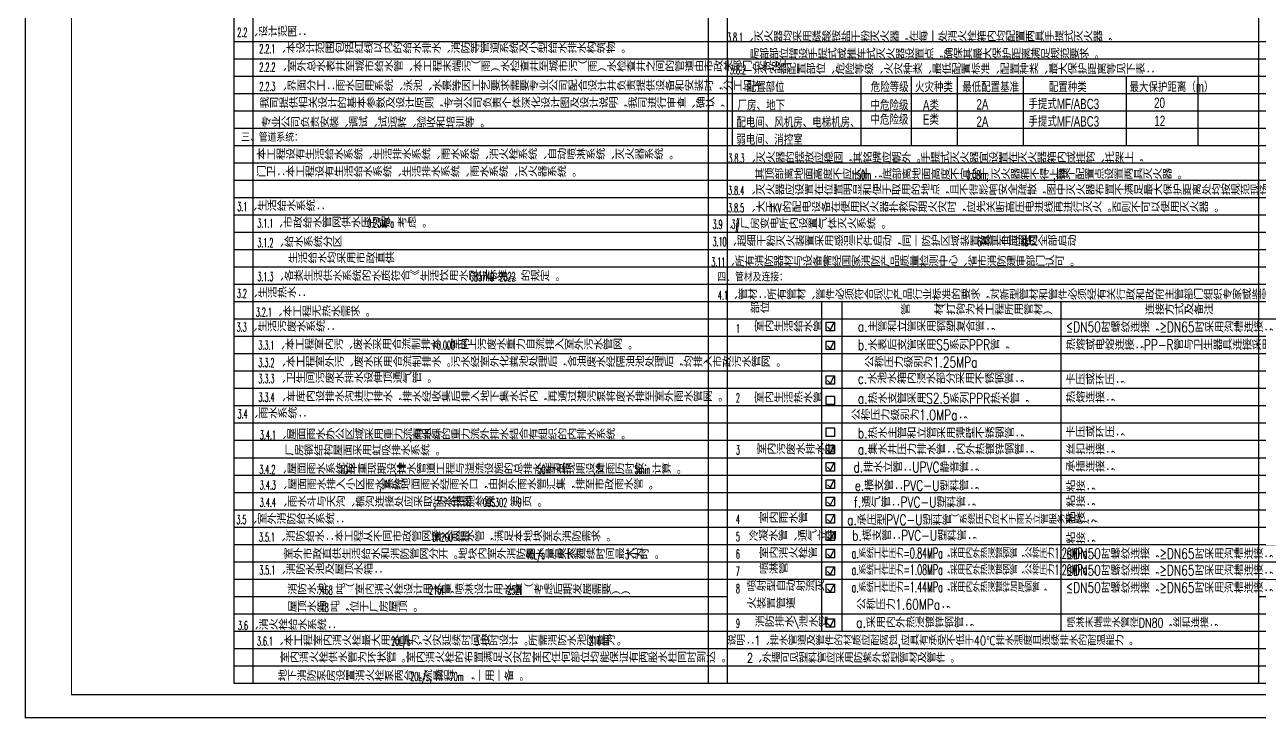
# Model space of a CAD drawing. Extents: x -452079 to 117456, y 3902 to 836955.
# Drawn here: x -328106 to -274789, y 742780 to 772753 of the extents above; entities that cross this region are included whole.
import ezdxf
from ezdxf.enums import TextEntityAlignment as Align

# ---------------------------------------------------------------- set-up
doc = ezdxf.new("R2010")
doc.units = 0
doc.header["$LTSCALE"] = 1000
doc.header["$MEASUREMENT"] = 0
for name, color, linetype in [('0-cxFrame', 155, 'Continuous'), ('gps-wang', 90, 'Continuous'), ('总说明', 2, 'Continuous')]:
    doc.layers.add(name, color=color, linetype=linetype)
doc.layers.add('0-cxText', color=131, linetype='Continuous', lineweight=25)
doc.styles.add('-宋体', font='', dxfattribs={"width": 0.8})
doc.styles.add('_TCH_DIM', font='SIMPLEX', dxfattribs={"width": 0.75, "bigfont": '@1HZTXT'})
doc.styles.add('cx_tuming', font='')
doc.styles.add('cx_tuqian1', font='')
doc.styles.add('JZFZ', font='jzfz_eng.shx', dxfattribs={"width": 0.7, "bigfont": 'jzfz_cnb.shx'})
doc.styles.add('黑体', font='', dxfattribs={"height": 12})
doc.styles.get('-宋体').set_extended_font_data('SimSun')
doc.styles.get('cx_tuming').set_extended_font_data('SimHei')
doc.styles.get('cx_tuqian1').set_extended_font_data('SimSun')
doc.styles.get('黑体').set_extended_font_data('SimHei')

# ---------------------------------------------------------------- blocks, each defined once
blk = doc.blocks.new('TK22.A1 L(Dragon)')
at = {"layer": '0-cxFrame', "color": 7, "const_width": 0.5}
blk.add_lwpolyline([(0, 0), (-841, 0), (-841, 594), (0, 594)], close=True, dxfattribs=at)
at = {"layer": '0-cxFrame', "const_width": 0.5}
blk.add_lwpolyline([(-80, 10), (-821, 10), (-821, 584), (-80, 584)], close=True, dxfattribs=at)
at = {"style": '黑体', "flags": 4}
blk.add_attdef('图幅', text='', height=3.3, dxfattribs=at).set_placement((-40, 3), align=Align.RIGHT)
at = {"layer": '0-cxText', "flags": 4}
for tag, height, style, p in [('建设单位', 3.5, 'cx_tuming', (-45, 240)), ('项目名称', 3.5, 'cx_tuming', (-45, 210)), ('子项名称', 3.5, 'cx_tuming', (-45, 180)), ('工程编号', 3.3, 'cx_tuqian1', (-35, 165)), ('图名1', 3.5, 'cx_tuming', (-45, 87)), ('图名2', 3.5, 'cx_tuming', (-45, 79)), ('图名3', 3.5, 'cx_tuming', (-45, 71)), ('出图日期', 3.3, 'cx_tuqian1', (-39, 60)), ('专业', 3.3, 'cx_tuqian1', (-55, 52)), ('图号', 3.3, 'cx_tuqian1', (-55, 44)), ('版次', 3.3, 'cx_tuqian1', (-20, 44))]:
    blk.add_attdef(tag, text='', height=height, dxfattribs=dict(at, style=style)).set_placement(p, align=Align.MIDDLE)

msp = doc.modelspace()

# ---------------------------------------------------------------- linework, layer by layer
at = {"layer": '总说明', "color": 37, "linetype": 'ByBlock'}
for p, q in [((-319081.06, 799765.21), (-319081.06, 744298.55)), ((-318251.06, 799765.21), (-318251.06, 744298.55)), ((-298594.1, 799765.21), (-298594.1, 744298.55)), ((-297764.1, 799765.21), (-297764.1, 744298.55)), ((-274823.19, 799765.21), (-274823.19, 744298.55)), ((-319081.06, 772031.88), (-251981.06, 772031.88)), ((-319081.06, 771282.33), (-251981.06, 771282.33)), ((-319081.06, 770532.78), (-297401.2, 770532.78)), ((-300568.07, 770532.78), (-252047.2, 770532.78)), ((-319081.06, 769783.23), (-252047.2, 769783.23)), ((-319081.06, 769033.68), (-251981.06, 769033.68)), ((-319081.06, 768284.13), (-251981.06, 768284.13)), ((-319081.06, 767534.58), (-251981.06, 767534.58)), ((-319081.06, 766785.03), (-251981.06, 766785.03)), ((-319081.06, 766035.48), (-251981.06, 766035.48)), ((-319081.06, 765285.93), (-251981.06, 765285.93)), ((-319081.06, 764536.38), (-297567.4, 764536.38)), ((-300734.27, 764536.38), (-252047.2, 764536.38)), ((-319081.06, 763786.84), (-297567.4, 763786.84)), ((-300734.27, 763786.84), (-252047.2, 763786.84)), ((-319081.06, 763037.29), (-297567.4, 763037.29)), ((-300734.27, 763037.29), (-252047.2, 763037.29)), ((-319081.06, 762287.74), (-251981.06, 762287.74)), ((-319081.06, 761538.19), (-251981.06, 761538.19)), ((-319081.06, 760788.64), (-251981.06, 760788.64)), ((-319081.06, 760039.09), (-251981.06, 760039.09)), ((-319081.06, 759289.54), (-251981.06, 759289.54)), ((-319081.06, 758539.99), (-251981.06, 758539.99)), ((-319081.06, 757790.44), (-251981.06, 757790.44)), ((-319081.06, 757040.89), (-251981.06, 757040.89)), ((-319081.06, 756291.34), (-251981.06, 756291.34)), ((-319081.06, 755541.79), (-251981.06, 755541.79)), ((-319081.06, 754792.24), (-251981.06, 754792.24)), ((-319081.06, 754042.69), (-251981.06, 754042.69)), ((-319081.06, 753293.14), (-251981.06, 753293.14)), ((-319081.06, 752543.59), (-251981.06, 752543.59)), ((-319081.06, 751794.05), (-251981.06, 751794.05)), ((-319081.06, 751044.5), (-251981.06, 751044.5)), ((-319081.06, 750294.95), (-251981.06, 750294.95)), ((-319081.06, 749545.4), (-251981.06, 749545.4)), ((-319081.06, 748795.85), (-251981.06, 748795.85)), ((-319081.06, 748046.3), (-297764.1, 748046.3)), ((-274823.19, 748046.3), (-273129.91, 748046.3)), ((-274823.19, 748046.3), (-251981.06, 748046.3)), ((-319081.06, 747296.75), (-251981.06, 747296.75)), ((-319081.06, 746547.2), (-251981.06, 746547.2)), ((-296707.39, 746547.2), (-273129.91, 746547.2)), ((-319081.06, 745797.65), (-251981.06, 745797.65)), ((-319081.06, 745048.1), (-251981.06, 745048.1)), ((-319081.06, 744298.55), (-251981.06, 744298.55))]:
    msp.add_line(p, q, dxfattribs=at)
at = {"layer": '总说明', "color": 2}
for p, q in [((-297559.09, 770532.78), (-297559.09, 767534.58)), ((-297559.09, 770532.78), (-277438.9, 770532.78)), ((-291990.2, 770532.78), (-291990.2, 767534.58)), ((-289827.17, 770532.78), (-289827.17, 767534.58)), ((-287841.51, 770532.78), (-287841.51, 767534.58)), ((-284992.42, 770532.78), (-284992.42, 767534.58)), ((-280536.16, 770532.78), (-280536.16, 767534.58)), ((-277438.9, 770532.78), (-277438.9, 767534.58)), ((-297559.09, 769783.23), (-277438.9, 769783.23)), ((-297559.09, 769033.68), (-277438.9, 769033.68)), ((-297559.09, 767534.58), (-277438.9, 767534.58)), ((-297764.1, 760788.64), (-297764.1, 746547.2)), ((-297764.1, 760788.64), (-274823.19, 760788.64)), ((-293702.5, 760788.64), (-293702.5, 746547.2)), ((-292815.46, 760788.64), (-292815.46, 746547.2)), ((-283367.1, 760788.64), (-283367.1, 746547.2)), ((-274823.19, 760788.64), (-274823.19, 746547.2)), ((-297764.1, 760039.09), (-274823.19, 760039.09)), ((-293309.17, 759562.16), (-293160.93, 759862.75)), ((-297764.1, 759289.54), (-274823.19, 759289.54)), ((-293434.81, 759689.55), (-293309.17, 759562.16)), ((-293434.81, 758872.5), (-293309.17, 758745.11)), ((-293309.17, 758745.11), (-293160.93, 759045.7)), ((-297764.1, 758539.99), (-274823.19, 758539.99)), ((-297764.1, 757790.44), (-274823.19, 757790.44)), ((-293434.81, 757373.4), (-293309.17, 757246.01)), ((-293309.17, 757246.01), (-293160.93, 757546.6)), ((-297764.1, 757040.89), (-274823.19, 757040.89)), ((-297764.1, 756291.34), (-274823.19, 756291.34)), ((-297764.1, 755541.79), (-274823.19, 755541.79)), ((-297764.1, 754792.24), (-274823.19, 754792.24)), ((-293309.17, 754247.81), (-293160.93, 754548.4)), ((-297764.1, 754042.69), (-274823.19, 754042.69)), ((-293434.81, 754375.2), (-293309.17, 754247.81)), ((-293434.81, 753625.65), (-293309.17, 753498.26)), ((-293309.17, 753498.26), (-293160.93, 753798.86)), ((-297764.1, 753293.14), (-274823.19, 753293.14)), ((-293434.81, 752876.1), (-293309.17, 752748.71)), ((-293309.17, 752748.71), (-293160.93, 753049.31)), ((-297764.1, 752543.59), (-274823.19, 752543.59)), ((-297764.1, 751794.05), (-274823.19, 751794.05)), ((-293434.81, 752126.55), (-293309.17, 751999.16)), ((-293309.17, 751999.16), (-293160.93, 752299.76)), ((-293434.81, 751377), (-293309.17, 751249.61)), ((-293309.17, 751249.61), (-293160.93, 751550.21)), ((-297764.1, 751044.5), (-274823.19, 751044.5)), ((-293309.17, 750500.06), (-293160.93, 750800.66)), ((-297764.1, 750294.95), (-274823.19, 750294.95)), ((-293434.81, 750627.45), (-293309.17, 750500.06)), ((-293434.81, 749877.9), (-293309.17, 749750.51)), ((-293309.17, 749750.51), (-293160.93, 750051.11)), ((-297764.1, 749545.4), (-274823.19, 749545.4)), ((-293434.81, 749128.36), (-293309.17, 749000.96)), ((-293309.17, 749000.96), (-293160.93, 749301.56)), ((-297764.1, 748795.85), (-274823.19, 748795.85)), ((-293434.81, 748378.81), (-293309.17, 748251.42)), ((-293309.17, 748251.42), (-293160.93, 748552.01)), ((-297764.1, 747296.75), (-274823.19, 747296.75)), ((-293309.17, 746749.85), (-293160.93, 747050.45)), ((-297764.1, 746547.2), (-274823.19, 746547.2)), ((-293434.81, 746877.24), (-293309.17, 746749.85))]:
    msp.add_line(p, q, dxfattribs=at)
for points in [[(-293491.67, 759894.16), (-293131.67, 759894.16), (-293131.67, 759529.16), (-293491.67, 759529.16)], [(-293491.67, 759077.11), (-293131.67, 759077.11), (-293131.67, 758712.11), (-293491.67, 758712.11)], [(-293491.67, 757578.01), (-293131.67, 757578.01), (-293131.67, 757213.01), (-293491.67, 757213.01)], [(-293491.67, 756699.16), (-293131.67, 756699.16), (-293131.67, 756334.16), (-293491.67, 756334.16)], [(-293491.67, 755329.36), (-293131.67, 755329.36), (-293131.67, 754964.36), (-293491.67, 754964.36)], [(-293491.67, 754579.81), (-293131.67, 754579.81), (-293131.67, 754214.81), (-293491.67, 754214.81)], [(-293491.67, 753830.26), (-293131.67, 753830.26), (-293131.67, 753465.26), (-293491.67, 753465.26)], [(-293491.67, 753080.71), (-293131.67, 753080.71), (-293131.67, 752715.71), (-293491.67, 752715.71)], [(-293491.67, 752331.16), (-293131.67, 752331.16), (-293131.67, 751966.16), (-293491.67, 751966.16)], [(-293491.67, 751581.61), (-293131.67, 751581.61), (-293131.67, 751216.61), (-293491.67, 751216.61)], [(-293491.67, 750832.06), (-293131.67, 750832.06), (-293131.67, 750467.06), (-293491.67, 750467.06)], [(-293491.67, 750082.51), (-293131.67, 750082.51), (-293131.67, 749717.51), (-293491.67, 749717.51)], [(-293491.67, 749332.96), (-293131.67, 749332.96), (-293131.67, 748967.96), (-293491.67, 748967.96)], [(-293491.67, 748583.42), (-293131.67, 748583.42), (-293131.67, 748218.42), (-293491.67, 748218.42)], [(-293491.67, 747081.85), (-293131.67, 747081.85), (-293131.67, 746716.85), (-293491.67, 746716.85)]]:
    msp.add_lwpolyline(points, close=True, dxfattribs=at)

# ---------------------------------------------------------------- block references
at = {"layer": '0-cxFrame', "xscale": 100, "yscale": 100, "zscale": 100}
msp.add_blockref('TK22.A1 L(Dragon)', (-243981.06, 742804.71), dxfattribs=at)

# ---------------------------------------------------------------- texts
at = {"layer": 'gps-wang', "color": 2, "style": '_TCH_DIM'}
for s, height, width, p in [('、灭火器的摆放应稳固，其铭牌应朝外。手提式灭火器宜设置在灭火器箱内或挂钩、托架上，', 446.4567, 0.75, (-296948.83, 766785.03)), ('3.8.3', 382.5, 0.529412, (-297720.26, 766785.03)), ('其顶部离地面高度不应大于', 446.4567, 0.75, (-296570.73, 766070.69, 0)), ('1.50m', 382.5, 0.529412, (-292417.88, 766070.69, 0)), ('；底部离地面高度不宜小于', 446.4567, 0.75, (-291492.16, 766070.69, 0)), ('0.08m,', 382.5, 0.529412, (-287442.16, 766070.69, 0)), ('灭火器箱不得上锁', 446.457, 0.75, (-286381.45, 766070.69, 0)), ('每个配置点设置两具灭火器。', 446.4567, 0.75, (-283585.02, 766070.69, 0)), ('3.8.4', 382.5, 0.529412, (-297730.76, 765395.07)), ('、灭火器应设置在位置明显和便于取用的地点，且不得影响安全疏散，图中灭火器布置不满足最大保护距离处均按规范现场增设。', 446.4567, 0.75, (-296959.33, 765395.07)), (',', 382.5, 0.529412, (-283681.45, 766070.69, 0)), ('、大于', 446.457, 0.75, (-296959.33, 764645.52)), ('的配电设备在使用灭火器扑救初期火灾时，应先关断高压电进线再进行灭火。否则不可以使用灭火器。', 446.4567, 0.75, (-295397.18, 764645.52)), ('3.8.5', 382.5, 0.529412, (-297730.76, 764645.52)), ('1KV', 382.5, 0.529412, (-295946.83, 764645.52)), ('3.9', 382.5, 0.529412, (-298405.01, 763933.7)), ('、', 446.46, 0.75, (-297922.86, 763933.7)), ('3#', 382.5, 0.529412, (-297585.36, 763933.7)), ('厂房变电所内设置气体灭火系统。', 446.4567, 0.75, (-297209.29, 763933.7)), ('3.10', 382.5, 0.529412, (-298405.01, 763184.15)), ('、超细干粉灭火装置采用感温元件启动，同一防护区域装置数量不应超过', 446.4567, 0.75, (-297768.58, 763184.15)), ('6', 382.5, 0.529412, (-286968.58, 763184.15)), ('具，且应在', 446.457, 0.75, (-286775.72, 763184.15)), ('1s', 382.5, 0.529412, (-285088.22, 763184.15)), ('内全部启动', 446.457, 0.75, (-284770.01, 763184.15)), ('生活给水均采用市政直供', 446.4567, 0.75, (-316734.32, 762446.15, 800.07)), ('3.11', 382.5, 0.529412, (-298454.31, 762308.17)), ('、所有消防器材与设备需经国家消防产品质量检测中心、省市消防建审部门认可。', 446.4567, 0.75, (-297856.45, 762308.17)), ('3.1.3', 382.5, 0.529412, (-318059.04, 761674.52)), ('、各类生活供水系统的水质符合《生活饮用水卫生标准》', 446.4567, 0.75, (-317326.18, 761674.52)), ('GB5749-2022', 382.5, 0.529412, (-308888.68, 761674.52)), ('的规定。', 446.457, 0.75, (-306690.11, 761674.52)), ('、管材：所有管材、管件必须符合现行产品行业标准的要求，对新型管材和管件必须经有关行政和政府主管部门组织专家或鉴定通过；', 446.4567, 0.75, (-297725.69, 760871.57)), ('4.1', 382.5, 0.529412, (-298169.26, 760871.57)), ('3.4.1', 382.5, 0.529412, (-317950.68, 754831.58, -800.07)), ('、屋面雨水办公区域采用重力流雨水斗', 446.4567, 0.75, (-317217.83, 754831.58, -800.07)), ('有组织的重力流外排水结合有组织的内排水系统。', 446.4567, 0.75, (-311383.9, 754831.58, -800.07)), ('厂房钢结构屋面采用虹吸排水系统。', 446.4567, 0.75, (-316888.44, 754135.19, -800.07)), (',', 382.5, 0.529412, (-311480.33, 754831.58, -800.07)), ('3.4.2', 382.5, 0.529412, (-317975.85, 753340.89, -800.07)), ('、屋面雨水系统按', 446.457, 0.75, (-317204.42, 753340.89, -800.07)), ('10', 382.5, 0.529412, (-314504.42, 753340.89, -800.07)), ('年重现期设计', 446.457, 0.75, (-314157.28, 753340.89, -800.07)), (',', 382.5, 0.529412, (-312132.28, 753340.89, -800.07)), ('排水管道工程与溢流设施的总排水能力按', 446.4567, 0.75, (-312035.85, 753340.89, -800.07)), ('50', 382.5, 0.529412, (-305960.85, 753340.89, -800.07)), ('年重现期设计', 446.457, 0.75, (-305575.13, 753340.89, -800.07)), (',', 382.5, 0.529412, (-303550.13, 753340.89, -800.07)), ('降雨历时按', 446.457, 0.75, (-303453.71, 753340.89, -800.07)), ('5min', 382.5, 0.529412, (-301766.21, 753340.89, -800.07)), ('计算。', 446.457, 0.75, (-301023.71, 753340.89, -800.07)), ('3.4.3', 382.5, 0.529412, (-317954.71, 752664.3, -800.07)), ('、屋面雨水排入小区雨水系统', 446.4567, 0.75, (-317183.28, 752664.3, -800.07)), ('室外地面雨水经雨水口，由室外雨水管汇集，排至市政雨水管。', 446.4567, 0.75, (-312699.35, 752664.3, -800.07)), ('、雨水斗与天沟、檐沟连接处应采取防水措施', 446.4567, 0.75, (-317183.28, 751914.75, -800.07)), (',', 382.5, 0.529412, (-312795.78, 752664.3, -800.07)), ('防水措施参照', 446.457, 0.75, (-310336.85, 751914.75, -800.07)), ('第', 446.46, 0.75, (-307154.71, 751914.75, -800.07)), ('页。', 446.457, 0.75, (-306624.35, 751914.75, -800.07)), ('3.4.4', 382.5, 0.529412, (-317954.71, 751914.75, -800.07)), (',', 382.5, 0.529412, (-310433.28, 751914.75, -800.07)), ('09S302', 382.5, 0.529412, (-308311.85, 751914.75, -800.07)), ('9', 382.5, 0.529412, (-306817.21, 751914.75, -800.07)), ('3.6.1', 382.5, 0.529412, (-318075.85, 745920.46)), ('、本工程室内消火栓最大用水量为', 446.4567, 0.75, (-317342.99, 745920.46)), ('20L/s', 382.5, 0.529412, (-312280.49, 745920.46)), ('，火灾延续时间按', 446.457, 0.75, (-311354.78, 745920.46)), ('3', 382.5, 0.529412, (-308654.78, 745920.46)), ('小时设计。所需消防水池容量为', 446.4567, 0.75, (-308461.92, 745920.46)), ('216', 382.5, 0.529412, (-303736.92, 745920.46)), ('吨。', 446.457, 0.75, (-303196.92, 745920.46)), ('室内消火栓供水管为环状管。室内消火栓的布置满足火灾时室内任何部位均能保证有两股水柱同时到达。', 446.4567, 0.75, (-317095.6, 745186.31, 0))]:
    msp.add_text(s, height=height, dxfattribs=dict(at, width=width)).set_placement(p)
at = {"layer": '总说明', "color": 2}
for s, height, style, width, p in [('2.2', 382.5, '_TCH_DIM', 0.529412, (-318924.11, 772230.84)), ('、设计范围：', 446.457, '_TCH_DIM', 0.75, (-318441.97, 772230.84)), ('3.8.1', 382.5, '_TCH_DIM', 0.529412, (-297776.33, 772018.54)), ('、灭火器均采用磷酸铵盐干粉灭火器，在每一处消火栓箱内均配置两具手提式灭火器，', 446.4567, '_TCH_DIM', 0.75, (-297043.47, 772018.54)), ('2.2.1', 382.5, '_TCH_DIM', 0.529412, (-317973.35, 771520.87)), ('、本设计范围包括红线以内的给水排水、消防等管道系统及小型给水排水构筑物。', 446.4567, '_TCH_DIM', 0.75, (-317240.5, 771520.87)), ('局部部位增设手提式或推车式灭火器设置点，确保其最大保护距离满足规范要求。', 446.4567, '_TCH_DIM', 0.75, (-296797.53, 771264.93)), ('2.2.2', 382.5, '_TCH_DIM', 0.529412, (-317973.35, 770728.27)), ('、室外总水表井至城市给水管、本工程末端污（雨）水检查井至城市污（雨）水检查井之间的管道由市政关部门负责设计。', 446.4567, '_TCH_DIM', 0.75, (-317201.93, 770728.27)), ('3.8.2', 382.5, '_TCH_DIM', 0.529412, (-297649.42, 770615.71)), ('、灭火器配置部位、危险等级、火灾种类、最低配置标准、配置种类、最大保护距离等见下表：', 446.4567, '_TCH_DIM', 0.75, (-296877.99, 770615.71)), ('2.2.3', 382.5, '_TCH_DIM', 0.529412, (-317973.35, 769890.87)), ('、界面分工：雨水回用系统、泳池、水景等因工艺要求需要专业公司配合设计并负责提供设备和安装时，分工如下：', 446.4567, '_TCH_DIM', 0.75, (-317201.93, 769890.87)), ('配置部位', 450, 'JZFZ', 0.7, (-296927.61, 769837.02)), ('危险等级', 450, 'JZFZ', 0.7, (-291570.79, 769837.02)), ('火灾种类', 450, 'JZFZ', 0.7, (-289658.81, 769837.02)), ('最低配置基准', 450, 'JZFZ', 0.7, (-287620.03, 769837.02)), ('配置种类', 450, 'JZFZ', 0.7, (-283882.42, 769837.02)), ('最大保护距离（m）', 450, 'JZFZ', 0.7, (-280396.32, 769837.02)), ('我司提供相关设计的基本参数及设计原则，专业公司负责个体深化设计图及设计说明，我司进行审查、确认，', 446.4567, '_TCH_DIM', 0.75, (-317967.7, 769147.9)), ('厂房、地下', 450, 'JZFZ', 0.7, (-297318.5, 769051.78)), ('中危险级', 450, 'JZFZ', 0.7, (-291579.04, 769051.78)), ('A类', 450, 'JZFZ', 0.7, (-289315.07, 769051.78)), ('2A', 450, 'JZFZ', 0.7, (-287004.61, 769087.2)), ('手提式MF/ABC3', 450, 'JZFZ', 0.7, (-284759.4, 769103.85)), ('20', 450, 'JZFZ', 0.7, (-279332.06, 769154.37)), ('中危险级', 450, 'JZFZ', 0.7, (-291579.04, 768429.23, 800.07)), ('E类', 450, 'JZFZ', 0.7, (-289315.07, 768429.23, 800.07)), ('手提式MF/ABC3', 450, 'JZFZ', 0.7, (-284759.4, 768348.99, 800.07)), ('专业公司负责安装、调试、试运转、验收和培训等。', 446.4567, '_TCH_DIM', 0.75, (-317885.92, 768311.32)), ('配电间、风机房、电梯机房、', 450, 'JZFZ', 0.7, (-297371.72, 768312.05)), ('2A', 450, 'JZFZ', 0.7, (-287004.61, 768337.65)), ('12', 450, 'JZFZ', 0.7, (-279321.4, 768370.11, 800.07)), ('弱电间、消控室', 450, 'JZFZ', 0.7, (-297371.72, 767562.5)), ('本工程设有生活给水系统、生活排水系统、雨水系统、消火栓系统、自动喷淋系统、灭火器系统。', 446.4567, '_TCH_DIM', 0.75, (-318101.48, 766926.99)), ('门卫：本工程设有生活给水系统、生活排水系统、雨水系统、灭火器系统。', 446.4567, '_TCH_DIM', 0.75, (-318101.48, 766177.44)), ('、生活给水系统：', 446.457, '_TCH_DIM', 0.75, (-318482.13, 764701.64)), ('3.1', 382.5, '_TCH_DIM', 0.529412, (-318925.7, 764701.64)), ('3.1.1', 382.5, '_TCH_DIM', 0.529412, (-318059.04, 763982.67)), ('、市政给水管网供水压力按', 446.4567, '_TCH_DIM', 0.75, (-317364.75, 763982.67)), ('0.25MPa', 382.5, '_TCH_DIM', 0.529412, (-313314.75, 763982.67)), ('考虑。', 446.457, '_TCH_DIM', 0.75, (-312022.61, 763982.67)), ('3.1.2', 382.5, '_TCH_DIM', 0.529412, (-318059.04, 763141.98)), ('、给水系统分区', 446.457, '_TCH_DIM', 0.75, (-317326.18, 763141.98)), ('、生活热水：', 446.457, '_TCH_DIM', 0.75, (-318460.53, 760947.96)), ('3.2', 382.5, '_TCH_DIM', 0.529412, (-318942.68, 760947.96)), ('3.2.1', 382.5, '_TCH_DIM', 0.529412, (-318125.59, 760136.49, 800.07)), ('、本工程无热水需求。', 446.457, '_TCH_DIM', 0.75, (-317392.73, 760136.49, 800.07)), ('部位', 450, '_TCH_DIM', 0.75, (-296785.1, 760289.28)), ('管    材', 450, '_TCH_DIM', 0.75, (-290288.2, 760220.85)), ('连接方式及备注', 450, '_TCH_DIM', 0.75, (-279732.32, 760220.85)), ('3.3', 382.5, '_TCH_DIM', 0.529412, (-318953.3, 759488.5)), ('、生活污废水系统：', 446.457, '_TCH_DIM', 0.75, (-318471.16, 759488.5)), ('1', 382.5, '_TCH_DIM', 0.529412, (-297392.91, 759432.93)), ('室内生活给水管', 450, '_TCH_DIM', 0.75, (-296607.74, 759490.2)), ('   a.主管和立管采用钢塑复合管； ', 450, '_TCH_DIM', 0.75, (-292878.11, 759490.2)), ('≤DN50时螺纹连接，≥DN65时采用沟槽连接；', 450, '_TCH_DIM', 0.75, (-283151.36, 759463.97)), ('3.3.1', 382.5, '_TCH_DIM', 0.529412, (-318014.14, 758710.03)), ('、本工程室内污、废水采用合流制排水。室内', 446.4567, '_TCH_DIM', 0.75, (-317281.28, 758710.03)), ('+0.000', 382.5, '_TCH_DIM', 0.529412, (-310531.28, 758710.03)), ('以上污废水重力自流排入室外污水管网。', 446.4567, '_TCH_DIM', 0.75, (-309412.71, 758710.03)), ('   b.水表后支管采用S5系列PPR管，', 450, '_TCH_DIM', 0.75, (-292878.11, 758694.9)), ('热熔或电熔连接；PP-R管与卫生器具连接采用螺纹，', 450, '_TCH_DIM', 0.75, (-283151.36, 758694.4)), ('3.3.2', 382.5, '_TCH_DIM', 0.529412, (-318014.14, 757960.48)), ('、本工程室外污、废水采用合流制排水。污水经室外化粪池处理后，含油废水经隔油池处理后，均排入市政污水管网。', 446.4567, '_TCH_DIM', 0.75, (-317242.71, 757960.48)), ('公称压力级别为1.25MPa ', 450, '_TCH_DIM', 0.75, (-291846.02, 757945.35)), ('3.3.3', 382.5, '_TCH_DIM', 0.529412, (-318014.14, 757262.93)), ('、卫生间污废水排水设伸顶通气管。', 446.4567, '_TCH_DIM', 0.75, (-317242.71, 757262.93)), ('   c.水池水箱内浸水部分采用不锈钢管； ', 450, '_TCH_DIM', 0.75, (-292878.11, 757238.77)), ('卡压或环压； ', 450, '_TCH_DIM', 0.75, (-283151.36, 757200.54)), ('3.3.4', 382.5, '_TCH_DIM', 0.529412, (-318009.14, 756461.38)), ('、车库内设排水沟进行排水，排水经收集后排入地下集水坑内，再通过潜污泵将废水排至室外雨水管网。', 446.4567, '_TCH_DIM', 0.75, (-317237.71, 756461.38)), ('2', 382.5, '_TCH_DIM', 0.529412, (-297392.91, 756434.73)), ('室内生活热水管', 450, '_TCH_DIM', 0.75, (-296607.74, 756410.3)), ('   a.热水支管采用S2.5系列PPR热水管，', 450, '_TCH_DIM', 0.75, (-292878.11, 756383.89)), ('热熔连接；', 450, '_TCH_DIM', 0.75, (-283151.36, 756426)), ('3.4', 382.5, '_TCH_DIM', 0.529412, (-318914.7, 755740.75)), ('、雨水系统：', 446.457, '_TCH_DIM', 0.75, (-318432.55, 755740.75)), ('公称压力级别为1.0MPa；', 450, '_TCH_DIM', 0.75, (-292427.11, 755665.09)), ('   b.热水主管和立管采用薄壁不锈钢管； ', 450, '_TCH_DIM', 0.75, (-292878.11, 754884.79)), ('卡压或环压； ', 450, '_TCH_DIM', 0.75, (-283151.36, 754930.86)), ('3', 382.5, '_TCH_DIM', 0.529412, (-297392.91, 754186.08)), ('室内污废水排水管', 450, '_TCH_DIM', 0.75, (-296506.91, 754181.31)), ('   a.集水井压力排水管：内外热镀锌钢管； ', 450, '_TCH_DIM', 0.75, (-292878.11, 754181.31)), ('丝扣连接；', 450, '_TCH_DIM', 0.75, (-283151.36, 754181.31)), (' d.排水立管：UPVC静音管； ', 450, '_TCH_DIM', 0.75, (-292546.61, 753407.8)), ('承插连接； ', 450, '_TCH_DIM', 0.75, (-283151.36, 753430.32)), ('  e.横支管：PVC-U塑料管； ', 450, '_TCH_DIM', 0.75, (-292722.11, 752613.03)), ('粘接； ', 450, '_TCH_DIM', 0.75, (-283151.36, 752583.71)), (' f.通气管：PVC-U塑料管； ', 450, '_TCH_DIM', 0.75, (-292528.61, 751896.44)), ('粘接；', 450, '_TCH_DIM', 0.75, (-283151.36, 751919.19)), ('3.5', 382.5, '_TCH_DIM', 0.529412, (-318964.85, 751175)), ('、室外消防给水系统：', 446.457, '_TCH_DIM', 0.75, (-318482.71, 751175)), ('4', 382.5, '_TCH_DIM', 0.529412, (-297392.91, 751187.88)), ('室内雨水管', 450, '_TCH_DIM', 0.75, (-296399.11, 751214.6)), ('   a.承压型PVC-U塑料管', 450, '_TCH_DIM', 0.75, (-293338.37, 751130.67)), ('（系统压力应大于雨水立管服务高度）； ', 360, '_TCH_DIM', 0.75, (-288101.28, 751179.38)), ('粘接；', 450, '_TCH_DIM', 0.75, (-283151.36, 751214.6)), ('3.5.1', 382.5, '_TCH_DIM', 0.529412, (-317988.09, 750417.28)), ('、消防给水：本工程从不同市政管网接入两根', 446.4567, '_TCH_DIM', 0.75, (-317255.23, 750417.28)), ('DN200', 382.5, '_TCH_DIM', 0.529412, (-310505.23, 750417.28)), ('给水管，满足本地块室外消防需求。', 446.4567, '_TCH_DIM', 0.75, (-309512.02, 750417.28)), ('5', 382.5, '_TCH_DIM', 0.529412, (-297392.91, 750438.33)), ('冷凝水管、通气立管', 450, '_TCH_DIM', 0.75, (-296840.29, 750446.68)), ('   b.横支管：PVC-U塑料管； ', 450, '_TCH_DIM', 0.75, (-293122.61, 750457.48)), ('粘接； ', 450, '_TCH_DIM', 0.75, (-283151.36, 750335.06)), ('室内消火栓管', 450, '_TCH_DIM', 0.75, (-296399.11, 749697.77)), ('   a.系统工作压力=0.84MPa，采用内外热浸镀钢管，公称压力1.20MPa； ', 450, '_TCH_DIM', 0.55, (-292947.8, 749692.91)), ('≤DN50时螺纹连接，≥DN65时采用沟槽连接；', 450, '_TCH_DIM', 0.75, (-283151.36, 749670.22)), ('室外市政直供生活给水和消防管网分开。地块内室外消防用水量最大为', 446.4567, '_TCH_DIM', 0.75, (-316936.49, 749657.64)), ('40L/s', 382.5, '_TCH_DIM', 0.529412, (-306473.99, 749657.64)), ('。火灾延续时间最大为', 446.457, '_TCH_DIM', 0.75, (-305548.28, 749657.64)), ('3', 382.5, '_TCH_DIM', 0.529412, (-302173.28, 749657.64)), ('小时。', 446.457, '_TCH_DIM', 0.75, (-301980.42, 749657.64)), ('6', 382.5, '_TCH_DIM', 0.529412, (-297392.91, 749688.79)), ('3.5.1', 382.5, '_TCH_DIM', 0.529412, (-317978.13, 748994.81)), ('、消防水池及屋顶水箱：', 446.4567, '_TCH_DIM', 0.75, (-317245.28, 748994.81)), ('7', 382.5, '_TCH_DIM', 0.529412, (-297392.91, 748939.24)), ('喷淋管', 450, '_TCH_DIM', 0.75, (-296399.11, 749023.36)), ('   a.系统工作压力=1.08MPa，采用内外热浸镀钢管，公称压力1.20MPa； ', 450, '_TCH_DIM', 0.55, (-292947.8, 748975.47)), ('≤DN50时螺纹连接，≥DN65时采用沟槽连接；', 450, '_TCH_DIM', 0.75, (-283151.36, 748952.78)), ('消防水池', 446.457, '_TCH_DIM', 0.75, (-316761.73, 748128.26)), ('吨（室内消火栓设计用水量', 446.4567, '_TCH_DIM', 0.75, (-314688.51, 748128.26)), ('，喷淋设计用水量', 446.457, '_TCH_DIM', 0.75, (-309963.51, 748128.26)), ('（考虑后期发展需要））', 446.4567, '_TCH_DIM', 0.75, (-306549.94, 748128.26)), ('8', 382.5, '_TCH_DIM', 0.529412, (-297392.91, 748189.69)), ('喷射型自动射流灭', 450, '_TCH_DIM', 0.75, (-296932.79, 748273.81)), ('   a.系统工作压力=1.44MPa，采用内外热浸镀锌加厚钢管，', 450, '_TCH_DIM', 0.55, (-292947.8, 748225.92)), ('≤DN50时螺纹连接，≥DN65时采用沟槽连接；', 450, '_TCH_DIM', 0.75, (-283151.36, 748203.23)), (':468', 382.5, '_TCH_DIM', 0.529412, (-315411.73, 748128.26)), ('216t', 382.5, '_TCH_DIM', 0.529412, (-310638.51, 748128.26)), ('252t', 382.5, '_TCH_DIM', 0.529412, (-307263.51, 748128.26)), ('屋顶水箱', 446.457, '_TCH_DIM', 0.75, (-316761.73, 747378.71)), (':18', 382.5, '_TCH_DIM', 0.529412, (-315411.73, 747378.71)), ('吨，位于厂房屋顶。', 446.457, '_TCH_DIM', 0.75, (-314919.94, 747378.71)), ('火装置管道', 450, '_TCH_DIM', 0.75, (-296932.79, 747524.26)), ('公称压力1.60MPa； ', 450, '_TCH_DIM', 0.75, (-292196.96, 747476.37)), ('3.6', 382.5, '_TCH_DIM', 0.529412, (-318897.39, 746601.11, 1600.13)), ('、消火栓给水系统：', 446.457, '_TCH_DIM', 0.75, (-318415.25, 746601.11, 1600.13)), ('9', 382.5, '_TCH_DIM', 0.529412, (-297392.91, 746690.59)), ('消防排水\\泄水管', 450, '_TCH_DIM', 0.75, (-296572.11, 746731.25)), ('   a.采用内外热浸镀锌钢管； ', 450, '_TCH_DIM', 0.75, (-292947.8, 746696.04)), ('喷淋末端排水管径DN80，丝扣连接；', 400, '_TCH_DIM', 0.75, (-283114.47, 746706.74)), ('说明：1、排水管道及管件的材质应耐腐蚀,应具有承受不低于40℃排水温度且连续排水的耐温能力。', 405, '_TCH_DIM', 0.75, (-297772.99, 745934.79)), ('2、外墙可见塑料管应采用防紫外线型管材及管件。', 405, '_TCH_DIM', 0.75, (-296915.2, 745185.24)), ('地下消防泵房设置消火栓泵两台，流量', 446.4567, '_TCH_DIM', 0.75, (-317189.23, 744395.05)), ('20L/s,', 382.5, '_TCH_DIM', 0.529412, (-311451.73, 744395.05)), ('扬程', 446.457, '_TCH_DIM', 0.75, (-310429.59, 744395.05)), ('，一用一备。', 446.457, '_TCH_DIM', 0.75, (-309079.59, 744395.05)), ('70m', 382.5, '_TCH_DIM', 0.529412, (-309754.59, 744395.05))]:
    msp.add_text(s, height=height, dxfattribs=dict(at, style=style, width=width)).set_placement(p)
at = {"layer": '总说明', "color": 1}
for s, height, style, width, p in [('三、管道系统：', 339.873, '-宋体', 0.8, (-318756.54, 767734.99)), ('四、管材及连接：', 339.873, '-宋体', 0.8, (-298192.06, 761698.9)), ('（打钩为本工程所用管材）', 446.4567, '_TCH_DIM', 0.75, (-288741.45, 760222.38, 800.07))]:
    msp.add_text(s, height=height, dxfattribs=dict(at, style=style, width=width)).set_placement(p)

doc.saveas('drawing.dxf')
